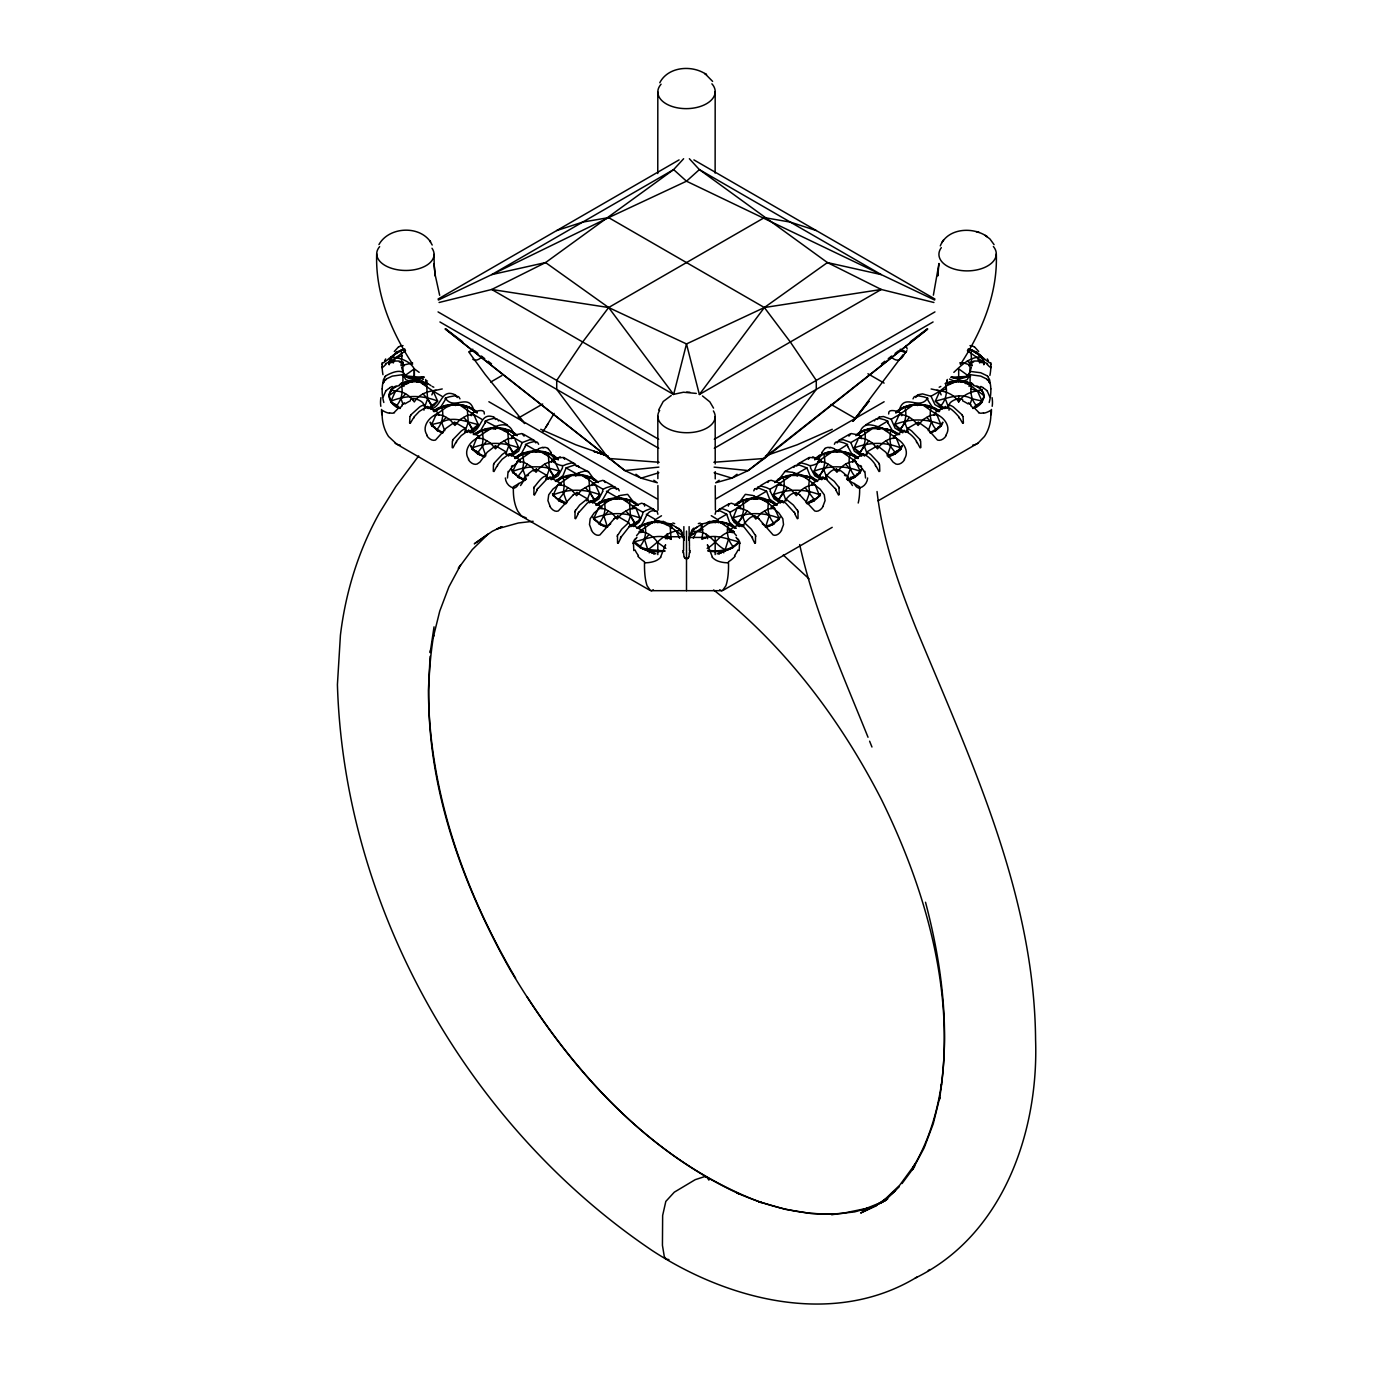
<?xml version="1.0" encoding="UTF-8"?>
<svg xmlns="http://www.w3.org/2000/svg" width="1373" height="1373" viewBox="0 0 1373 1373"><rect width="100%" height="100%" fill="white"/><g stroke="black" fill="none" stroke-linecap="round" stroke-linejoin="round"><path stroke-width="1.5" d="M405.104 349.497L401.019 350.338L401.963 355.779L401.019 365.681L412.604 362.918M417.89 380.046L423.982 377.077L414.32 378.193L414.32 368.856C409.377 360.241 399.938 358.199 390.996 356.826L389.194 364.772L389.074 362.386L405.567 350.733M657.77 173.547L657.821 91.991M665.562 522.272L657.839 520.848L652.707 522.341L639.029 531.711C646.786 531.454 653.531 536.431 657.804 542.558L657.821 554.606M689.126 526.648L689.143 540.31M738.485 542.901C730.865 551.208 718.474 552.735 707.867 551.002L707.867 550.298C718.405 551.723 731.5 550.676 738.485 541.683C726.471 539.091 713.874 532.81 701.895 539.383L702.822 532.432L701.895 524.023L715.179 520.848L724.824 522.632L735.139 528.348M715.127 173.101L715.179 91.613M707.455 522.272L715.179 520.848L728.462 524.023C726.111 531.523 727.673 540.464 733.01 546.403L733.01 547.621L718.748 553.765L725.922 549.818M971.981 383.445L958.697 380.27L945.379 383.445C947.782 390.927 946.151 399.869 940.831 405.807L940.831 407.026L944.658 408.485L935.373 401.07L939.887 391.116L946.323 385.933L958.68 380.27L971.981 383.445C969.595 390.927 971.209 399.869 976.546 405.807L976.546 407.026L972.719 408.485M689.332 537.427L705.43 537.444M996.3 253.936C997.828 293.685 981.764 331.768 960.362 364.48M755.802 499.291C758.102 493.851 771.798 501.9 775.796 504.904M836.912 451.236L847.467 444.509A14.708 8.667 59.4 0 0 847.639 446.534M888.005 423.244A14.708 8.873 58.1 0 1 887.662 421.133L877.501 427.175L879.956 428.839L877.467 429.045M918.022 404.4L927.685 405.498L938.016 411.231M689.332 538.353L689.212 540.31M689.452 551.002L689.452 547.295M667.072 539.04L667.81 536.74L683.668 536.74L683.548 551.002M808.388 459.303L809.281 457.449L798.537 463.645A10.074 5.887 66.4 0 0 797.782 464.143L796.752 465.996M958.697 380.27L958.68 381.763L945.379 383.445M524.091 436.116L521.877 433.542L515.184 434.932A61.613 35.715 -60 0 0 513.639 435.447L511.683 436.511L522.186 442.569L529.772 439.686L533.908 440.235L523.216 434.057M382.209 364.652L382.312 362.609M382.209 413.136L382.312 411.059M644.538 562.449L644.503 564.578A64.737 20.217 -76.6 0 0 647.112 585.808L650.493 590.613A21.247 6.642 -76.6 0 0 651.626 590.63L653.342 589.824M382.209 388.885L382.243 387.941A40.709 33.227 0 0 1 382.758 383.462M525.756 479.64L513.433 486.763L513.365 488.857A69.079 39.886 -60 0 0 517.81 511.168L521.414 515.991L526.202 517.878M705.138 538.388L705.173 537.255M689.418 552.495L689.04 555.928A8.564 7.431 71.8 0 1 688.937 556.528L688.714 557.026M382.792 383.153L383.359 380.115A8.564 5.149 -87.6 0 1 383.616 379.617M389.074 363.622L389.194 361.219M400.281 408.485C391.889 406.854 384.921 395.819 392.043 388.902L389.194 395.046M430.092 656.363L428.41 690.224C429.114 792.118 464.331 891.111 515.596 978.177M682.93 537.77L681.969 532.106L678.794 528.33L681.969 532.827L683.05 537.306L683.05 536.088L670.178 526.528L657.839 520.848L648.176 522.632L637.844 528.365M690.07 535.624L689.95 537.324C689.778 530.647 698.6 521.551 690.07 535.624L690.07 534.904M983.806 397.895L983.446 393.004L980.957 389.606C986.844 395.149 982.828 403.834 976.546 407.026M937.948 274.188L937.793 275.922L938.978 263.479L933.383 295.178M389.194 394.343L389.074 396.746M983.926 363.605L982.004 356.808L971.981 350.338L967.416 350.733L983.926 362.386L983.806 364.772C985.248 355.967 975.465 350.681 968.36 348.931M657.238 511.563A10.246 5.2 -53.5 0 0 656.637 511.099C644.006 507.976 646.734 524.143 637.432 527.884M618.502 489.234A10.109 5.629 -49.1 0 0 617.833 488.719C604.446 484.24 606.677 501.78 596.174 504.595M941.089 1086.73C949.653 1024.996 941.312 962.13 925.522 902.25M522.186 442.569L518.668 451.151L511.322 456.179M594.269 479.658L588.485 471.746L574.824 464.898L566.088 467.918L562.947 475.71L555.344 481.219M493.851 417.1C479.503 411.54 482.112 431.465 470.235 432.804M757.484 517.793C751.82 512.489 745.47 522.529 742.055 526.683M732.29 532.741C725.836 528.931 740.304 523.199 743.943 525.739L737.97 524.16L737.97 522.924C743.274 516.986 744.973 508.061 742.536 500.561L755.802 497.386L769.103 500.561C766.683 508.079 768.348 516.986 773.668 522.924L773.668 524.16L766.529 527.232M767.885 482.507L768.76 480.842L771.197 480.258L780.242 483.313L769.91 489.286L768.022 488.342A61.304 34.514 61.2 0 0 766.426 487.604L761.397 486.145L758.462 486.78A10.04 5.715 67.6 0 0 757.724 487.243M782.37 502.209L778.525 500.75L778.525 499.515C783.829 493.559 785.528 484.652 783.091 477.152L796.357 473.977L806.912 467.918L810.053 475.71L817.656 481.219M822.925 478.799L819.08 477.323L819.08 476.105C824.384 470.15 826.083 461.242 823.646 453.742L836.929 450.567L846.575 452.335L856.906 458.067M875.631 465.155C871.701 458.857 864.853 453.073 859.635 453.914L859.635 452.678C864.939 446.74 866.638 437.815 864.201 430.315C853.011 435.052 856.58 436.46 863.463 430.607M916.683 441.454C912.53 435.018 905.699 429.629 900.207 430.504L900.207 429.268C905.494 423.313 907.193 414.406 904.756 406.906L918.039 403.731L931.323 406.906C928.903 414.423 930.568 423.33 935.888 429.268L935.888 430.504L930.534 432.804M455.716 395.493A10.246 6.539 -67.2 0 0 455.029 394.772C440.596 388.061 442.02 407.403 430.367 409.068M800.116 495.104A61.665 35.629 60.2 0 0 798.537 493.971C792.478 489.955 786.66 498.382 783.331 502.878M430.538 650.047L430.178 652.656L434.04 626.843M839.418 470.905C834.132 465.756 827.198 474.406 824.435 479.177M657.907 514.257L657.186 511.631M945.105 408.45C947.439 403.902 956.432 413.908 959.023 416.997M941.449 1084.104C937.09 1113.228 928.371 1141.993 913.062 1167.307L915.173 1164.047L899.71 1185.208L881.483 1202.679L895.556 1190.374L890.94 1194.424M865.539 477.993L864.887 471.368M973.611 362.06L970.076 362.232L969.922 372.169L966.455 377.129L958.835 379.308L950.888 377.197M987.05 379.171L980.785 376.133L970.076 374.657L967.158 379.755L960.448 382.003M383.221 396.848L385.95 390.55M644.624 506.105L644.194 503.994L641.586 503.222L632.953 506.517L642.907 512.266L644.624 511.219A62.06 31.51 -65.4 0 1 646.065 510.413L650.648 508.679L653.308 509.16A9.937 5.08 -71.4 0 1 653.994 509.555M633.485 543.725L633.811 550.59M389.194 361.94L393.33 355.178L402.409 349.789M972.719 407.953L979.67 403.937L983.806 397.175M602.747 491.362L598.868 498.914L592.518 503.05M665.373 545.098L660.619 557.009M525.173 446.585L521.534 453.296L514.583 457.878M439.085 302.489L491.723 289.48L673.628 394.497L686.5 343.937L764.366 307.535L827.421 262.569L881.277 274.617L934.635 300.035M484.806 423.279L480.773 430.264L473.307 434.572M863.325 455.167L854.16 447.958L857.936 439.652M753.777 490.813L754.532 489.286M834.372 444.286L835.144 442.741A10.074 5.715 53.7 0 1 835.779 442.157L838.731 441.488L843.897 442.878A61.27 35.372 60 0 1 845.528 443.582L847.467 444.509M903.983 431.963L894.715 424.532L899.246 414.577L912.925 405.224L923.154 405.224L936.849 414.595L941.346 425.784L935.888 430.504L929.95 432.787L939.012 427.415L942.788 422.163M617.472 536.225L617.558 543.09M739.189 550.59L739.515 543.725M484.326 413.994C485.201 408.965 477.873 410.51 475.144 411.814M658.611 410.081L663.228 401.5L671.26 395.493M913.011 398.874L913.903 397.26A9.937 6.196 47.4 0 1 914.572 396.608L917.919 395.767L923.669 396.831A62.06 39.697 54 0 1 925.488 397.415L927.65 398.204A15.017 9.68 53.7 0 0 927.959 400.264L932.095 406.751L939.836 410.87M866.586 453.553L864.338 456.076M806.054 502.672L809.658 492.495L808.731 485.561L809.675 477.152L794.486 473.05M928.32 430.727L931.34 422.249L926.775 417.409L923.171 419.486L918.056 425.441C913.766 419.314 907.021 414.337 899.246 414.577M970.179 403.868L971.981 398.788L982.004 401.07L982.004 402.306L974.83 406.254M424.566 407.266L427.604 398.788L426.66 385.933L427.604 383.445L414.32 380.27L401.036 383.445C403.456 390.945 401.791 399.852 396.471 405.807L396.471 407.043M464.606 432.426L468.244 422.266L467.318 409.394L468.244 406.906L454.961 403.731L445.315 405.498L434.984 411.231M505.762 454.154L508.799 445.676L507.873 432.821L508.799 430.315C519.989 435.052 516.42 436.46 509.537 430.607M545.716 479.263L549.354 469.085L548.428 456.231L549.354 453.742L536.071 450.567L525.533 444.509A14.708 8.667 -59.4 0 1 525.361 446.534M586.872 500.973L589.909 492.512L588.983 479.64L589.909 477.152L576.643 473.977L566.088 467.918M628.045 522.701L630.464 515.922L629.538 503.05L630.464 500.561L617.198 497.386L607.535 499.171L597.204 504.904M718.748 553.765L724.824 550.779L728.462 539.383M965.991 376.58L958.68 378.193L951.352 377.3L970.574 376.202L968.325 377.077L971.363 367.38M575.064 511.734L574.961 518.496M907.33 430.024L905.425 432.409M383.548 379.549L385.024 376.768M493.439 464.606L493.302 471.351M533.994 488.033L533.857 494.761M834.75 449.52L850.213 453.725C847.793 461.242 849.458 470.15 854.778 476.105L854.778 477.323L847.639 480.396M793.903 467.421L794.589 466.151A10.074 5.732 47.7 0 1 795.242 465.601L799.309 465.035L806.912 467.918M452.369 440.905L452.198 447.615M948.606 406.202L946.958 408.433M620.768 538.113L618.159 543.33M874.481 420.893L875.202 419.606A10.04 5.818 52.3 0 1 875.837 419.005L878.874 418.302L884.178 419.623A61.304 36.264 58.8 0 1 885.842 420.31L887.833 421.202M508.113 471.368L507.461 477.993M672.787 522.993L674.675 523.594M861.678 468.982L857.902 474.234L848.84 479.606C854.075 477.958 859.755 475.024 861.678 469.532M888.194 456.986C893.6 454.909 900.173 452.077 902.233 446.105M937.759 427.758L941.346 425.784L942.788 422.695M940.282 245.904C947.473 227.969 973.131 226.356 987.29 236.757L985.316 235.435L989.95 238.971L994.069 244.634M409.943 416.397L409.617 423.038M578.325 513.622L575.647 518.754M496.7 466.494L493.937 471.608M537.255 489.904L534.492 495.035M398.187 406.271L390.996 402.323L390.996 401.088L395.51 391.116L401.946 385.933L414.32 380.27L427.604 383.445L430.95 385.607M442.466 432.804L437.112 430.504L431.654 424.549L436.151 414.595L446.225 407.318L454.961 403.731C462.77 405.052 471.505 406.322 477.203 412.346M484.806 456.986L477.667 453.914L472.209 449.194L476.723 438.004C485.253 432.323 506.826 414.595 513.262 432.873M525.361 480.396L518.222 477.323L512.764 471.385L517.278 461.414L530.956 452.043L538.25 449.52M565.916 503.805L558.777 500.75L553.319 494.795L557.833 484.841L571.511 475.47L578.514 473.05M606.471 527.232L599.332 524.16L593.874 518.205L598.388 508.25L608.445 500.973L617.198 497.386C624.406 498.742 632.575 499.618 638.153 504.869M693.365 538.353L696.386 531.711L710.064 522.341L720.293 522.341L733.971 531.694C721.82 530.819 716.586 543.399 707.146 548.393M737.97 524.16L732.495 519.423L737.026 508.233L750.688 498.88L760.934 498.88L768.176 503.067L774.612 508.25L779.126 518.205L773.668 524.16L765.482 527.318L769.103 515.905L764.555 511.065L760.951 513.142L755.837 519.097C751.529 512.97 744.784 507.993 737.026 508.233M816.351 481.477L809.675 477.152L801.489 475.47L791.243 475.47L777.581 484.823L773.05 496.013L778.525 500.75M856.649 474.577L860.236 472.604L860.236 471.385L855.722 461.414L842.044 452.043L831.815 452.06L818.136 461.414L813.605 472.587L819.08 477.323M393.262 362.987L395.527 358.01L401.963 355.779M455.63 442.793L452.936 447.873M859.738 432.873C864.63 416.843 880.625 429.766 890.768 430.315L889.841 438.725L890.768 445.659L887.164 455.836L896.981 451.889L902.233 445.573M618.022 534.818L621.643 529.24L628.628 522.632L617.593 516.265L615.516 517.793M659.795 82.723C668.205 66.299 692.61 64.651 706.58 74.674L704.847 73.507L712.604 81.385M718.113 511.408L719.092 509.743M756.557 489.457L757.81 487.398M383.548 382.483L385.024 380.132M621.368 536.74L628.594 527.524A62.128 31.545 -65.4 0 1 630.07 526.202L632.009 524.572L642.684 530.75L640.831 532.621M837.135 442.93L838.405 440.853M413.222 418.302L410.27 423.313M819.681 496.031L820.522 493.696L817.347 497.644L808.285 503.016L814.223 500.75L819.681 496.031L815.167 484.841L805.11 477.564L796.357 473.977L786.712 475.762L778.525 478.902L775.402 481.992L782.335 477.444M877.347 419.486L878.463 417.735M915.791 397.518L917.198 395.373M575.665 510.361L579.663 505.007L587.352 498.794L576.66 492.632L574.48 494.108A61.665 35.629 -60.2 0 0 572.884 495.104M683.857 540.31L683.874 526.648M494.057 463.25L502.192 454.549A61.339 35.406 -60 0 1 503.857 453.347L506.053 451.854L495.516 445.779L487.312 452.129L479.932 462.1L477.066 464.057A9.886 6.728 66.6 0 1 468.382 459.663M534.612 486.66C537.735 482.884 545.87 470.51 548.565 479.177M578.977 512.283L586.94 503.479A61.373 34.548 -61.2 0 1 588.571 502.243L590.716 500.733L601.391 506.912L594.2 512.901L590.184 518.737L589.48 524.589L591.591 530.167M453.004 439.549L461.345 430.968A61.373 36.299 -58.8 0 1 463.044 429.783L465.293 428.325L454.6 422.163L446.019 428.29L435.498 440.064A9.903 6.745 66.6 0 1 426.797 435.653M546.042 426.9L554.126 413.393M497.369 465.155L502.158 459.269L509.4 453.794L519.921 459.869A11.619 7.809 -43.8 0 0 520.384 462.135M537.924 488.582L546.094 479.898A61.339 35.406 -60 0 1 547.758 478.696L549.955 477.203L560.493 483.296L552.959 489.08L548.719 494.795L547.93 500.613L550.007 506.174M456.317 441.454L461.225 435.636L468.639 430.264L479.331 436.442L477.135 437.918M945.791 435.275C951.146 427.964 945.431 419.057 938.548 415.333M822.993 506.174L825.07 500.613L824.281 494.795L820.041 489.08L812.507 483.296L823.045 477.203L825.242 478.696A61.339 35.406 60 0 1 826.906 479.898L835.076 488.582M904.206 459.269C909.492 452.026 904.155 443.067 897.444 439.051A61.665 35.578 59.8 0 0 895.848 438.056M781.409 530.167L783.52 524.589L782.816 518.737L778.8 512.901L771.609 506.912L782.284 500.733L784.429 502.243A61.373 34.548 61.2 0 1 786.06 503.479L794.023 512.283M522.77 482.215L523.868 480.464M378.948 244.566C388.834 226.768 419.125 224.966 430.59 241.974L429.698 240.653L432.203 245.029M522.358 482.901L520.539 485.544M635.27 539.572L636.214 538.13M821.672 452.678L825.036 448.353M904.275 354.268L903.022 356.242M410.63 415.075L419.692 406.923A62.128 39.731 -54 0 1 421.562 405.824C428.754 404.469 414.474 395.853 410.476 399.629M542.867 431.791L548.153 423.622M731.672 517.106L737.97 522.924L747.084 511.065M819.681 494.795C804.218 488.685 788.531 488.737 773.05 494.778L778.525 499.515L787.639 487.638L791.26 489.732L796.391 495.67C800.665 489.543 807.41 484.583 815.167 484.841M860.236 471.385C844.773 465.275 829.086 465.327 813.605 471.368L819.08 476.105L828.194 464.228L831.815 466.322L836.946 472.261C841.22 466.134 847.965 461.156 855.722 461.414M859.635 452.678L868.749 440.819L872.37 442.913L877.501 448.851C881.775 442.724 888.52 437.747 896.277 438.004L900.791 449.194L893.617 453.141M900.207 429.268L909.304 417.409M943.697 239.76L941.741 242.678M413.977 416.997L419.297 411.437L427.363 406.425L438.399 412.81L436.116 414.234M904.738 353.582L906.901 350.681M436.116 390.31C427.569 391.219 419.005 394.068 414.303 401.963C410.029 395.836 403.284 390.876 395.51 391.116L389.074 395.51L390.996 401.088C406.459 394.978 422.163 395.029 437.627 401.07L433.834 405.704L428.325 408.502L437.627 401.07L433.113 391.116L419.434 381.763L409.205 381.763L401.036 383.445L405.584 383.856M469.017 431.963L478.285 424.532L473.754 414.577L460.075 405.224L449.846 405.224L441.677 406.906C444.097 414.423 442.432 423.33 437.112 429.268L437.112 430.504L443.05 432.787L433.988 427.415L430.212 422.163M470.767 445.573L472.209 447.958C487.655 441.849 503.359 441.9 518.84 447.958L515.029 452.592L509.52 455.373L518.84 447.958L515.064 439.652M550.075 478.25L557.06 474.217L559.395 471.368L554.864 461.414L548.428 456.231L541.185 452.06L530.956 452.043L522.787 453.725L516.094 458.067M590.63 501.677L597.615 497.644L599.95 494.778L595.419 484.823L588.983 479.64L581.757 475.47L571.511 475.47L563.342 477.152L556.649 481.477M635.974 508.233L629.538 508.971L622.295 513.159L617.164 519.097L612.049 513.142L608.445 511.065L603.897 515.905L607.518 527.318L599.332 524.16L599.332 522.924C604.635 516.986 606.351 508.061 603.88 500.579L612.066 498.88L622.312 498.88L635.974 508.233L640.505 519.423L635.03 524.16L629.057 526.443L638.17 521.054L641.328 517.106M914.658 1166.501L912.461 1169.693L924.08 1148.034L933.245 1123.783L939.836 1097.164L939.321 1099.807C956.827 996.712 926.706 891.643 881.432 799.498C840.345 719.452 784.858 645.585 713.634 589.995M762.272 523.748L765.482 526.082L769.858 525.07L776.792 521.071L779.967 517.123L779.126 519.44L775.539 521.414M903.177 354.577L853.079 421.219M715.814 511.631L715.093 514.257M739.618 501.9L745.367 494.331L752.919 495.499A61.734 33.844 62.1 0 1 754.395 496.339M902.61 356.843L901.752 357.924M902.01 1183.56L913.388 1168.2M438.365 300.035L491.723 274.617L545.579 262.569L608.634 307.535L686.5 343.937L699.372 394.497L764.366 307.535L881.277 289.48L933.915 302.489M778.731 479.658L785.03 471.437L792.942 472.381M394.308 351.488L398.513 346.854M662.472 522.118L663.176 521.208M418.696 455.922L395.905 486.42L379.617 512.644C358.456 550.384 345.567 592.347 340.418 635.253L337.415 684.595C344.091 907.999 467.472 1126.014 652.329 1250.631C728.771 1300.523 834.166 1327.554 916.958 1277.079M936.867 390.327C945.431 391.219 953.995 394.068 958.68 401.963C963.623 393.347 973.062 391.322 982.004 389.932L982.004 391.168M647.078 549.818L654.252 553.765L639.972 547.621L639.972 546.403C645.293 540.447 646.992 531.54 644.521 524.04L652.707 522.341L662.953 522.341L671.105 524.04L670.178 526.528L671.122 539.383C659.126 532.775 646.563 539.126 634.515 541.683L641.809 547.604L648.159 549.543C658.903 542.129 666.797 530.407 681.128 530.51L681.128 531.746M383.221 366.969L385.95 364.377M839.246 494.675L839.006 488.033M398.513 408.073L394.308 412.312M879.784 471.282L879.561 464.606M683.634 158.736L673.628 169.6L545.579 262.569L491.723 289.48L608.634 307.535L764.366 217.62L790.316 222.1L816.283 230.561M405.584 393.931L401.019 398.788L402.838 403.868M473.754 414.577L467.318 415.315L460.075 419.486L454.944 425.441L449.829 419.486L446.225 417.409L441.66 422.249L431.654 424.549M484.995 423.244A14.708 8.873 -58.1 0 0 485.338 421.133L507.873 432.821L514.309 437.987L507.873 438.725L500.63 442.913L495.499 448.851L490.384 442.913L486.78 440.819L477.667 452.678L477.667 453.914L483.605 456.196L474.543 450.825L472.209 447.958M554.864 461.414C547.089 461.156 540.361 466.134 536.054 472.261L530.939 466.322L527.335 464.228L518.222 476.105L518.222 477.323L524.16 479.606L515.098 474.234L511.322 468.982M595.419 484.823L588.983 485.561L581.74 489.732L576.609 495.67L571.494 489.732L567.89 487.638L558.777 499.515L558.777 500.75L564.715 503.016L555.653 497.644L552.478 493.696L553.319 496.031M649.086 534.526L644.538 539.383L648.159 550.779L654.252 553.765M814.687 459.886L822.908 454.017M895.797 413.05L904.018 407.197M511.46 466.563L511.751 466.236A22.586 12.992 -60.4 0 1 512.335 465.55M527.592 475.882L527.901 475.573A22.586 13.095 -59.6 0 1 528.554 475.075M798.056 518.479L797.936 511.734M963.4 423.021L963.057 416.397M390.996 358.044L396.454 352.089L404.64 348.931M899.281 1186.701L884.624 1201.049L887.747 1198.835M468.639 430.264C469.703 434.606 476.242 427.484 478.285 425.767L478.285 424.532C466.236 422.026 453.639 415.641 441.66 422.249L444.68 430.727M550.075 478.799L555.584 476.002L559.395 471.368C543.931 465.31 528.21 465.275 512.764 471.385M590.63 502.209L596.139 499.412L599.95 494.778C584.486 488.719 568.765 488.685 553.319 494.795M423.502 379.085C419.383 383.565 410.287 380.681 423.982 382.054L423.982 383.273L421.648 381.814M920.854 447.564L920.631 440.905M901.375 358.336L899.281 359.743A10.04 6.848 67.8 0 1 891.094 356.568M719.006 509.555A9.937 5.08 71.4 0 1 719.658 509.074L722.352 508.679L726.935 510.413A62.06 31.51 65.4 0 1 728.376 511.219L730.093 512.266L740.047 506.517L731.414 503.222L728.806 503.994L728.376 506.105M849.784 434.057L839.092 440.235L843.228 439.686L850.814 442.569L861.317 436.511L859.378 435.584A61.613 35.715 60 0 0 857.799 434.795L851.123 433.542L848.909 436.116M814.687 459.183C820.402 453.141 829.138 451.854 836.964 450.567M895.797 412.346C901.495 406.322 910.23 405.052 918.039 403.731M385.95 375.773C391.631 372.461 403.181 367.501 405.498 376.288C410.115 380.167 417.495 380.304 422.455 376.957M385.95 379.171L392.215 376.133L402.924 374.657L405.842 379.755L412.552 382.003M433.971 411.214L437.112 408.673L447.649 405.275L445.315 406.734L443.067 406.374M474.526 434.64C484.772 426.454 499.875 425.407 511.528 431.379L511.528 432.083M515.081 458.05C527.181 448.096 546.832 448.37 558.313 459.183M555.636 481.46C566.895 472.278 584.212 472.226 596.122 480.224C600.602 483.965 591.214 478.525 590.665 477.444M596.191 504.869L599.332 502.329L612.272 498.674M636.832 528.348L639.972 525.79L652.913 522.135M734.847 504.869C740.425 499.618 748.594 498.742 755.802 497.386M614.006 518.994L599.881 534.955A9.903 6.333 70.1 0 1 591.403 530.338M755.442 543.09L755.528 536.225M401.929 404.846L403.405 403.713M737.026 474.251L731.929 478.147L715.693 482.781L719.16 480.241M881.483 363.845L884.881 361.236M888.28 358.645L891.678 356.053M895.076 353.445L898.474 350.853M910.368 341.757L927.359 328.765M572.901 495.258L558.296 510.945A9.886 6.316 70.1 0 1 549.835 506.345M719.658 589.824L721.374 590.63A21.247 6.642 76.6 0 0 722.507 590.613L725.871 585.773A64.737 20.217 76.6 0 0 728.531 564.612L728.462 562.587M401.62 367.363L404.64 377.077L402.409 375.481L404.64 375.842L414.303 368.856L419.16 372.358M610.728 523.748L607.518 526.082L603.142 525.07L596.208 521.071L593.033 517.123L593.874 519.44L597.461 521.414M953.84 372.358C961.958 364.652 969.956 356.808 982.004 356.808M886.134 1198.595L875.082 1205.94L883.817 1201.341M433.971 411.763L440.939 407.18M515.081 458.582L524.177 453.193M596.191 505.418L605.304 500.029M694.206 528.862L697.347 527.009M734.847 505.401L743.909 500.029M517.415 461.568L519.921 459.869M533.582 470.905L536.088 469.206L546.608 475.264M434.452 415.333C427.569 419.057 421.854 427.964 427.209 435.275M885.551 1200.208L860.648 1213.011L876.352 1205.82L854.624 1211.896L831.42 1214.556L835.282 1214.264L810.722 1213.492L785.133 1209.287L758.771 1201.701L761.329 1202.576C651.162 1161.146 568.697 1068.469 509.932 969.372C453.502 868.955 414.474 751.185 433.679 635.064L433.164 637.724L439.755 611.088L448.92 586.837L460.539 565.178L458.342 568.371L472.261 549.612L488.376 533.822L474.303 543.828L492.392 531.231L501.454 526.957M690.07 537.787L689.95 536.088L696.386 531.694L702.822 529.48M689.95 536.088L696.386 531.711C709.189 530.939 714.561 544.583 724.824 549.56M476.002 433.405L481.511 430.607M557.112 480.224L562.621 477.426M638.308 527.112L645.945 523.491M472.793 350.458L468.982 351.917L472.793 349.223L472.793 350.458L469.24 351.986M878.051 500.87L977.919 443.222L984.441 436.494A64.737 48.827 35.7 0 0 990.86 413.153M390.996 356.826L401.019 350.338M390.996 391.168L390.996 389.932L396.008 386.688M475.539 434.657C487.261 425.63 505.813 426.299 517.158 435.722M691.872 531.746L691.872 530.51L701.895 524.023M735.842 504.886L742.536 500.561L747.084 500.973M774.732 482.558L783.091 477.152L787.639 477.564M815.287 459.131L823.646 453.742L828.194 454.137M855.842 435.722L864.201 430.315L877.484 427.14L890.768 430.315L898.474 434.64M896.397 412.312L904.756 406.906L909.304 407.318M798.537 463.645L801.54 462.958L806.689 464.366A61.27 35.372 60 0 1 808.319 465.069C811.254 467.644 825.413 460.212 818.703 458.925M879.149 417.1L883.388 416.5L891.18 419.263L901.495 413.307L899.469 412.449M915.276 1278.057C1002.891 1235.425 1038.726 1132.159 1035.585 1039.91C1034.401 894.612 970.865 760.573 916.323 629.006C898.629 584.726 882.427 539.194 877.038 491.534M928.234 1270.488L929.899 1269.51M438.056 299.057L679.086 159.903M490.727 382.037L501.831 375.618M520.521 416.808L542.678 404.005M699.372 394.497L881.277 289.48L827.421 262.569L699.372 169.6L689.366 158.736M714.303 439.291L934.944 311.911M714.303 448.284L933.074 321.969M715.608 499.034L884.126 401.757M719.692 509.16L729.097 503.737M760.385 485.682L768.76 480.842M784.515 471.746L795.207 465.567M865.539 424.961L873.914 420.121M896.277 438.004L882.599 428.633L872.37 428.633L858.691 437.987L865.127 438.725L868.749 440.819M735.671 527.936L729.509 522.221L726.712 514.223L717.513 519.526L711.265 515.682M776.826 504.595L769.618 499.068L766.563 491.208L756.231 497.18L754.395 496.202M927.65 398.204C918.949 411.059 904.464 392.3 899.281 410.046A10.04 4.891 -50.9 0 1 896.912 412.432M917.284 395.493A10.246 6.539 67.2 0 1 917.971 394.772L922.553 393.897L931.014 396.265L940.23 390.945L931.117 388.971M764.555 511.065L768.176 508.971L774.612 508.25M852.616 462.135A11.619 7.809 43.8 0 0 853.268 459.938L863.6 453.794M904.361 430.264L893.669 436.442L895.865 437.918M926.775 417.409L930.396 415.315L936.849 414.595M945.637 406.425L934.601 412.81L936.884 414.234M723.176 590.287L832.21 527.335M977.919 443.222L976.306 444.08A21.247 16.03 35.7 0 1 973.594 445.006L972.616 445.23M807.118 502.93L812.507 499.978M389.64 387.701L391.339 386.894A23.272 18.604 -20.6 0 1 392.163 386.431M618.605 496.202L616.769 497.18L606.437 491.208M525.533 444.509L527.472 443.582A61.27 35.372 -60 0 1 529.103 442.878L534.269 441.488L537.221 442.157A10.074 5.715 -53.7 0 1 537.787 442.81L538.628 444.286M976.529 404.949L982.004 402.306M937.708 427.535L941.346 425.784M895.316 451.837L900.791 449.194M856.598 474.371L860.236 472.604M396.471 386.431L394.789 386.517M939.166 387.237L940.831 386.431M832.261 429.286L797.267 444.749L765.516 455.853M485.167 421.202L487.158 420.31A61.304 36.264 -58.8 0 1 488.822 419.623L494.126 418.302L497.163 419.022A10.04 5.818 -52.3 0 1 497.747 419.675L498.519 420.893M883.354 1201.529L862.193 1210.059L868.011 1208.103L842.85 1213.286L829.584 1214.264L833.462 1214.075C800.03 1215.019 767.112 1206.112 736.649 1192.845L739.052 1193.823C649.669 1152.702 579.904 1078.131 527.009 996.661M501.883 526.648L496.648 529.051L518.376 522.976L533.136 521.294M554.435 458.874C547.518 460.212 561.677 467.644 564.681 465.069A61.27 35.372 -60 0 1 566.311 464.366L571.46 462.958L574.463 463.645A10.074 5.887 -66.4 0 1 575.218 464.143L576.248 465.996M473.531 412.449L471.505 413.307L481.82 419.263M807.084 503.805L814.223 500.75L814.223 499.515L805.11 487.638M580.058 472.381L585.07 470.973L588.485 471.746M717.101 553.851L724.824 550.779M416.242 380.149L423.982 377.077M661.494 515.767L655.487 519.526L646.288 514.223M886.22 440.819L895.333 452.678L895.333 453.914L889.395 455.476M407.009 381.814L402.426 383.616L407.009 381.814L411.849 381.969L409.411 381.557M485.87 428.925L485.87 430.144L488.204 429.406L485.87 428.925L477.667 432.083L477.667 433.302M859.635 433.302L859.635 432.083L867.822 428.925L877.484 427.14M524.16 478.902L526.391 479.263L522.787 469.085L523.714 462.152L522.77 453.742L528.759 452.112L526.425 453.571M566.946 502.672L563.342 492.495L564.269 485.561L563.325 477.152L569.314 476.225L566.98 476.98L566.98 475.745M433.164 410.87L440.905 406.751L444.955 400.281A15.017 9.68 -53.7 0 0 445.418 398.187L447.512 397.415A62.06 39.697 -54 0 1 449.331 396.831L455.081 395.767L458.393 396.643A9.937 6.196 -47.4 0 1 459.063 397.295L459.989 398.874M633.537 526.563L639.097 522.135L642.598 514.377A15.017 7.534 -65.6 0 0 642.821 512.318M939.887 391.116L946.323 388.885M900.207 430.504L894.715 424.532C910.196 418.473 925.9 418.439 941.346 424.549M859.635 453.914L854.16 447.958C869.641 441.883 885.345 441.866 900.791 447.958M732.495 518.205C747.959 512.129 763.68 512.112 779.126 518.205M940.831 407.026L935.373 401.07C947.387 398.496 960.002 392.232 971.981 398.788M556.717 230.561L582.684 222.1L608.634 217.62L686.5 181.202L699.372 169.6L881.277 274.617L686.5 181.202L673.628 169.6L491.723 274.617L608.634 217.62L764.366 307.535L790.316 341.997L816.283 380.407L816.283 389.417L764.366 458.462L748.148 470.561L731.929 478.147L714.149 472.741M946.769 382.913L956.192 381.969L953.754 381.557M908.377 406.734L910.711 405.275L908.377 405.516L908.377 406.734L906.129 406.374M867.822 430.161L870.156 428.702L867.822 428.925L867.822 430.161L865.574 429.783M748.474 499.652L746.157 500.407L746.157 499.171L750.877 499.223L748.474 498.948M607.535 500.39L612.272 499.206M652.913 522.684L648.176 523.851L648.176 522.632M674.092 394.24L683.479 392.232L696.283 393.416M442.243 388.954L432.77 390.945L441.986 396.265M658.851 472.741L641.071 478.147L624.852 470.561L445.281 329.005L624.852 470.561L658.868 467.129M389.64 362.85L391.339 362.489A23.272 18.553 20.5 0 1 392.232 362.438M593.874 518.205C609.337 512.095 625.024 512.146 640.505 518.205M399.389 384.491L402.924 383.822L402.924 374.657M404.64 375.842L421.648 377.3M648.159 549.543L665.133 551.002C654.526 552.735 642.135 551.208 634.515 542.901M848.84 478.902L846.609 479.263L850.213 469.085L845.665 464.228M560.39 456.934L560.098 456.986A22.586 13.026 -60.9 0 0 559.206 457.089M755.802 498.056L753.331 499.086M710.27 522.135L707.867 523.113L717.633 521.843M655.367 521.843L665.167 523.113L662.764 522.135M416.757 381.917L419.246 381.557M551.208 479.709L558.193 475.779L562.381 468.073A14.708 8.307 -60.6 0 0 562.552 466.065M850.453 477.341L852.513 477.118M951.352 381.814L949.018 382.054L949.018 383.273M423.056 383.856L427.604 383.445M463.696 407.318L468.244 406.906L476.603 412.312M504.251 430.727L508.799 430.315M926.775 407.318L931.323 406.906M544.806 454.137L549.354 453.742L557.713 459.131M886.22 430.727L890.768 430.315L897.461 434.657M845.665 454.137L850.213 453.742M585.361 477.564L589.909 477.152L598.268 482.558M805.11 477.564L809.658 477.152M625.916 500.973L630.464 500.561L637.158 504.886M764.555 500.973L769.103 500.561M666.557 524.435L671.105 524.04L681.128 530.51M713.857 462.272L764.366 458.462L927.719 329.005L748.148 470.561L714.132 467.129M427.501 381.007L425.733 381.11L425.733 379.463M668.96 1259.625L666.265 1259.058L664.326 1256.69L662.438 1245.345L662.644 1215.483L665.819 1201.409L674.297 1192.176L695.201 1179.682L704.538 1176.644L707.181 1177.536L708.914 1180.128M403.044 345.653L401.929 345.704A12.546 9.474 83.2 0 0 398.599 347.043M959.71 362.918L963.795 362.918L971.964 365.681L971.037 352.827L971.981 350.338L967.896 349.48M958.68 381.763L963.812 381.763L971.054 385.933L983.926 395.51L983.926 396.728M403.696 383.462L407.884 383.462M946.306 383.462L950.494 383.462M965.116 383.462L969.304 383.462M698.325 523.594L700.247 523.096M651.231 590.682L721.769 590.682M969.956 345.653L971.071 345.704A12.546 9.474 -83.2 0 1 974.401 347.043M399.389 362.06L402.924 362.232A11.825 9.971 -7.7 0 0 404.108 365.853M970.076 371.397L980.785 372.752L987.05 375.773M686.706 392.112L689.898 392.266M946.684 381.059L947.267 379.463M962.73 423.313L959.778 418.302M659.143 462.272L608.634 458.462L556.717 389.417L556.717 380.407L582.684 341.997L608.634 307.535L673.628 394.497M920.116 447.873L917.37 442.793M495.533 429.045L493.044 428.839L495.516 427.14M879.063 471.608L876.3 466.494M838.508 495.035L835.745 489.904M754.841 543.33L752.232 538.113M797.353 518.754L794.675 513.622M864.201 430.315L868.749 430.727M441.677 406.906L446.225 407.318M486.78 430.727L482.232 430.315L483.159 438.725L482.232 445.659L485.836 455.836L483.605 455.476M522.787 453.742L527.335 454.137M563.342 477.152L567.89 477.564M603.897 500.561L608.445 500.973M644.538 524.04L649.086 524.435M963.623 381.557L961.169 381.969L970.591 382.913M939.029 411.214L935.888 408.673L925.351 405.275L927.685 406.734L929.933 406.374M887.13 428.925L884.796 429.406L887.13 430.144L887.13 428.925L896.998 433.405M806.02 475.745L803.686 476.225L806.02 476.98L806.02 475.745L814.223 478.902L817.364 481.46M760.728 498.674L773.668 502.329L776.809 504.869M624.526 498.948L626.843 499.171L626.843 500.407L622.123 498.674L624.526 499.652M720.087 522.135C725.871 522.495 731.86 524.332 736.151 528.33M414.32 378.193L406.974 376.58M436.151 414.595L442.604 415.315L446.225 417.409M818.136 461.414L824.572 462.135L828.194 464.228M476.723 438.004L483.159 438.725L486.78 440.819M777.581 484.823L784.017 485.561L787.639 487.638M517.278 461.414L523.714 462.152L527.335 464.228M557.833 484.841L564.269 485.561L567.89 487.638M598.388 508.25L604.824 508.971L608.445 511.065M821.792 479.709L814.807 475.779L810.619 468.073A14.708 8.307 60.6 0 1 810.448 466.065M956.089 381.9L949.498 379.085M617.198 497.386L619.669 499.086M902.765 432.804L895.059 428.136L891.18 419.263M812.61 456.934L812.902 456.986A22.586 13.026 60.9 0 1 813.794 457.089M464.623 406.734L464.623 405.516L462.289 405.275L464.623 406.734L466.871 406.374M505.178 430.161L505.178 428.925L502.844 428.702L505.178 430.161L507.426 429.783M760.728 499.206L765.465 500.39M720.087 522.684L724.824 523.851L724.824 522.632M899.693 434.572L892.227 430.264L888.194 423.279M942.633 409.068L934.944 404.623L931.014 396.265M973.611 384.491L970.076 383.822L970.076 374.657M400.384 445.23L399.406 445.006A21.247 16.03 -35.7 0 1 396.694 444.063L388.559 436.494A64.737 48.827 -35.7 0 1 382.14 413.153M861.678 456.179L854.332 451.151L850.814 442.569M780.482 503.05L774.132 498.914L770.253 491.362M983.36 362.85L981.661 362.489A23.272 18.553 -20.5 0 0 980.768 362.438M390.996 389.932L395.51 391.116M691.872 530.51L696.386 531.694M976.152 231.608L979.258 232.483M857.919 458.582L848.823 453.193M776.809 505.418L767.696 500.029M734.675 527.095L727.055 523.491M982.004 358.027L979.67 355.161L970.591 349.789M638.153 505.401L629.091 500.029M905.545 352.758L900.207 350.458L900.207 349.223L906.129 352.02M858.417 457.878L851.466 453.296L847.827 446.585M968.36 383.273L966.026 381.814M846.575 453.571L844.241 452.112L854.778 455.493L857.919 458.05M607.261 455.785L593.754 451.374L607.758 455.973M607.982 456.042L575.733 444.749L540.739 429.286M897.856 411.814C895.127 410.51 887.799 408.965 888.674 413.994M971.037 388.885L977.473 391.116L982.004 401.07M727.536 529.48L733.954 531.694M739.463 526.563L733.903 522.135L730.402 514.377A15.017 7.534 65.6 0 1 730.179 512.318M900.207 350.458L904.018 351.368M630.945 526.683L628.628 522.632M648.159 550.779L655.882 553.851M508.662 456.076L506.414 453.553M819.08 476.105L822.925 478.25M778.525 499.515L782.37 501.677M737.97 522.924L742.93 526.202A62.128 31.545 65.4 0 1 744.406 527.524L751.632 536.74M390.996 401.088L393.33 403.937L400.281 407.953M939.029 411.763L932.061 407.18M895.333 433.302L891.489 430.607M815.888 480.224L810.379 477.426M477.203 413.05L468.982 407.197M558.313 459.886L550.092 454.017M432.152 386.431L433.817 387.22M675.67 527.026L678.794 528.862M976.546 386.431L978.211 386.517M589.669 502.878L587.352 498.794M390.996 402.323L396.488 404.949M430.212 422.695L431.654 425.784L435.292 427.535M470.767 446.105L472.209 449.194L477.684 451.837M511.322 469.532L512.764 472.604L516.402 474.371M962.713 399.715C958.629 395.767 944.212 404.434 951.438 405.824A62.128 39.731 54 0 1 953.308 406.923L962.37 415.075M836.397 450.293L836.535 450.361A11.585 5.441 66.3 0 0 836.655 452.146M983.36 387.701L981.661 386.894A23.272 18.604 20.6 0 0 980.837 386.431M766.563 491.208L759.149 488.239L755.15 488.702A10.109 5.629 49.1 0 0 754.498 489.234M467.575 432.409L465.67 430.024M431.654 425.784L435.241 427.758M472.209 449.194L479.383 453.141M512.764 472.604L516.351 474.577M560.493 499.978L565.882 502.93M472.827 359.297L473.719 359.743A10.04 6.848 -67.8 0 0 481.906 356.568M693.914 159.903L934.944 299.057M867.925 373.748L884.126 383.101M831.008 404.417L854.504 417.976M847.244 479.64L859.567 486.763L859.635 488.857A69.079 39.886 60 0 1 858.211 503.016M438.056 311.911L658.697 439.291M439.926 321.969L658.697 448.284M488.874 401.74L657.392 499.034M499.086 420.121L507.461 424.961M574.463 463.645L563.719 457.449L564.612 459.303M615.276 487.243A10.04 5.715 -67.6 0 0 614.572 486.711L611.603 486.145L606.574 487.604A61.304 34.514 -61.2 0 0 604.978 488.342L603.09 489.286L592.758 483.313L602.901 480.327L612.615 485.682M643.903 503.737L653.308 509.16M445.35 398.204C454.051 411.059 468.536 392.3 473.719 410.046A10.04 4.891 50.9 0 0 476.088 412.432M395.081 443.222L649.824 590.287M702.478 395.939L709.824 401.843L713.531 408.124M726.712 514.223L719.984 510.842L716.363 511.082A10.246 5.2 53.5 0 0 715.762 511.563M976.992 386.688L982.004 389.932M853.079 459.869L855.585 461.568M826.392 475.264L834.286 481.374L838.388 486.66M987.05 364.377L989.779 366.969M785.648 498.794L793.337 505.007L797.335 510.361M426.042 408.433L424.394 406.202M974.487 346.854L978.692 351.488M978.692 412.312L974.487 408.073M968.325 375.859L958.68 368.856L958.68 378.193M657.804 542.558L665.854 548.393M653.84 480.241L657.307 482.781L641.071 478.147L635.974 474.251M969.595 403.713L971.071 404.846M547.964 448.353L551.328 452.678M518.102 416.671L524.589 423.553M800.099 495.258L814.704 510.945A9.886 6.316 -70.1 0 0 823.165 506.345M445.641 328.765L462.632 341.757M474.526 350.853L477.924 353.445M481.322 356.053L484.72 358.645M488.119 361.236L491.517 363.845M744.372 522.632L751.357 529.24L754.978 534.818M758.994 518.994L773.119 534.955A9.903 6.333 -70.1 0 0 781.597 530.338M783.279 555.035L809.075 578.891M604.24 480.842L605.115 482.507M845.408 475.882L845.099 475.573A22.586 13.095 59.6 0 0 844.446 475.075M861.54 466.563L861.249 466.236A22.586 12.992 60.4 0 0 860.665 465.55M967.416 360.824L971.964 365.664M666.557 534.526L671.105 539.366M625.916 511.065L630.464 515.905L635.03 524.16M585.361 487.638L589.909 492.495L594.475 500.75M544.806 464.228L549.354 469.068L553.92 477.323M504.251 440.819L508.799 445.659L513.365 453.914M463.696 417.409L468.244 422.249L472.793 430.504M423.056 393.931L427.604 398.788L432.152 407.043M712.381 557.009L707.627 545.098M455.802 395.373L457.209 397.518M852.461 485.544L850.23 482.215M523.216 421.391L485.184 374.469L469.343 352.741M494.537 417.735L495.653 419.486M534.595 440.853L535.865 442.93M987.976 380.132L989.452 382.483M987.05 390.55L989.779 396.848M615.19 487.398L616.443 489.457M709.824 521.208L710.528 522.118M653.908 509.743L654.887 511.408M987.976 376.768L989.452 379.549M618.468 489.286L619.223 490.813M633.382 501.9L627.633 494.331L620.081 495.499A61.734 33.844 -62.1 0 0 618.605 496.339M736.786 538.13L737.73 539.572M849.132 480.464L850.024 481.872M630.482 515.905L635.03 522.924M589.927 492.495L594.475 499.515M549.372 469.085L553.92 476.105M508.817 445.659L513.365 452.678M468.262 422.249L472.793 429.268M427.621 398.788L432.152 405.807M412.604 364.188C391.219 331.528 375.189 293.513 376.7 253.816M468.794 459.269C463.508 452.026 468.845 443.067 475.556 439.051A61.665 35.578 -59.8 0 1 477.152 438.056M919.996 439.549L911.655 430.968A61.373 36.299 58.8 0 0 909.956 429.783L907.707 428.325L918.4 422.163L926.981 428.29L937.502 440.064A9.903 6.745 -66.6 0 0 946.203 435.653M878.943 463.25L870.808 454.549A61.339 35.406 60 0 0 869.143 453.347L866.947 451.854L877.484 445.779L885.688 452.129L893.068 462.1L895.934 464.057A9.886 6.728 -66.6 0 0 904.618 459.663M683.788 540.31L683.668 536.74M977.49 357.993L979.738 362.97M676.614 531.694L679.635 538.336M868.028 737.267C842.593 674.126 814.378 611.345 799.67 544.566M869.607 741.18L871.958 747.015M427.895 408.45L427.398 406.614M684.286 557.026L684.097 556.511A8.564 7.431 -71.8 0 1 683.908 555.945L683.582 552.495M579.097 467.421L578.411 466.151A10.074 5.732 -47.7 0 0 577.758 465.601M904.756 422.266L908.394 432.426M864.201 445.676L867.238 454.154M823.646 469.085L827.284 479.263M783.091 492.512L786.128 500.973M742.536 515.922L744.955 522.701M945.379 398.788L948.417 407.266M905.957 345.601L907.175 348.999M509.675 455.167L509.4 453.794M439.652 295.281L435.052 274.325L434.022 263.633L435.207 276.007L435.052 274.325M990.688 362.609L990.791 364.652M990.688 411.059L990.791 413.136M990.208 383.153L989.676 380.235A8.564 5.149 87.6 0 0 989.384 379.617M667.862 538.388L667.81 536.74M990.791 388.885L990.757 387.941A40.709 33.227 0 0 0 990.242 383.462M689.332 536.74L689.452 546.54M434.04 254.4L434.194 265.315M715.384 509.967L715.247 485.699M658.027 510.155L657.89 485.527M657.839 520.848L657.839 522.753M715.213 471.66L715.23 478.885M657.856 471.351L657.873 478.645M715.213 463.971L715.179 416.688M657.856 463.628L657.821 416.156M414.303 368.856L414.32 376.957M983.428 360.413L983.428 359.88A16.339 7.157 53.2 0 1 976.632 352.192M976.529 353.324L976.529 352.089L974.71 352.089M958.68 396.025L958.68 401.963M949.018 408.965L949.018 410.184M935.888 408.673L935.888 409.892M927.685 405.498L927.685 406.734M902.027 408.673L900.207 408.673L900.207 409.892M854.778 455.493L854.778 456.728M820.917 455.51L819.08 455.493L819.08 456.728M814.223 478.902L814.223 480.138M780.362 478.92L778.525 478.902L778.525 480.138M773.668 502.329L773.668 503.548M739.807 502.329L737.97 502.329L737.97 503.548M733.01 525.79L733.01 527.009M715.179 520.848L715.179 522.753M715.179 536.62L715.179 554.606M686.5 531.111L686.5 590.682M639.972 525.79L639.972 527.026M635.03 502.329L635.03 503.548M617.198 498.056L617.198 499.291M599.332 502.329L599.332 503.548M594.475 478.902L594.475 480.138M558.777 478.902L558.777 480.138M553.92 456.728L553.92 455.493L552.083 455.51M518.222 455.493L518.222 456.728M513.365 432.083L513.365 433.302M472.793 409.892L472.793 408.673L470.973 408.673M445.315 405.498L445.315 406.734M437.112 408.673L437.112 409.892M423.965 408.965L423.965 410.201M404.675 382.037L404.675 383.273M402.924 362.232L402.924 371.397M396.454 352.089L396.454 353.324M389.554 360.43L389.554 359.898A16.339 7.157 -53.2 0 0 396.368 352.192M711.901 83.822A28.679 16.819 -0.6 0 1 686.5 108.639A28.679 16.819 -0.6 0 1 661.082 84.199M431.997 248.256A28.679 16.356 0.8 0 1 404.297 270.447A28.679 16.356 0.8 0 1 379.652 246.659M713.394 410.939A28.679 16.304 0.6 0 1 686.431 432.718A28.679 16.304 0.6 0 1 659.675 410.458M993.365 246.505A28.679 16.768 -0.8 0 1 968.24 270.876A28.679 16.768 -0.8 0 1 941.329 247.638M382.466 366.883A25.915 1.648 -83.8 0 1 381.763 367.278M389.76 357.804A26.207 14.193 -57.1 0 1 382.243 363.33M391.871 361.356A42.34 34.033 20.1 0 1 399.268 361.048M385.332 364.034A12.546 8.084 8 0 1 389.108 362.197M385.676 358.937A16.356 1.322 -63.8 0 1 384.629 360.824M382.947 374.657A64.737 48.827 35.7 0 1 382.14 364.617M383.822 402.495A69.131 56.447 0 0 1 382.157 388.885M384.938 376.717A9.971 8.839 21.6 0 1 385.83 375.67M403.954 386.448A11.825 9.268 6.7 0 1 403.044 383.805M533.857 440.338A10.074 5.732 -72.3 0 1 534.492 441.025M506.311 453.639A14.76 8.616 -58.9 0 1 505.916 451.957M493.748 464.675A10.04 6.522 -60.8 0 1 494.349 463.37M497.095 466.528A10.04 4.291 -60 0 1 497.73 465.31M511.906 436.442A11.585 8.427 -48.2 0 1 511.614 438.622M471.694 413.256A11.482 8.564 -45.3 0 1 471.299 415.727M473.548 412.312A61.734 37.363 -57.7 0 1 475.161 411.694M455.802 403.628A11.653 5.818 -64.2 0 1 455.579 405.55M438.914 415.075A11.533 7.963 -41 0 1 438.244 412.878M434.469 415.47A61.802 37.225 -57.5 0 1 436.133 414.371M454.583 424.034A11.705 6.11 -66 0 1 454.206 422.524M465.567 430.109A14.743 8.822 -57.7 0 1 465.172 428.41M514.703 434.4A10.006 4.891 50.8 0 1 513.313 432.838M495.996 426.797A11.585 5.458 -66.2 0 1 495.79 428.736M479.692 438.502A11.619 7.826 -43.7 0 1 479.16 436.511M495.481 447.684A11.619 5.749 -68 0 1 495.121 446.191M493.799 417.203A10.109 5.904 -71.2 0 1 494.434 417.89M452.661 440.973A10.006 6.625 -59.5 0 1 453.279 439.669M456.025 442.827A10.074 4.445 -58.9 0 1 456.677 441.608M424.36 406.236A15.069 9.68 -53.5 0 1 423.948 404.52M410.201 416.465A9.903 6.985 -54.4 0 1 410.887 415.195M413.616 418.353A10.195 5.046 -54.7 0 1 414.32 417.152M432.924 390.927A11.207 8.77 -36.4 0 1 431.843 394.892M381.9 414.715A25.915 2.077 -84.5 0 1 381.54 409.446M389.451 413.239A26.207 16.013 63.1 0 1 382.381 410.39M394.48 412.81A16.339 10.675 72 0 1 389.503 412.758M399.423 408.416A12.546 4.085 -43.5 0 1 402.238 405.773M403.353 403.593A23.272 16.167 -48.5 0 1 404.486 402.821M404.812 403.971A42.323 26.979 -46.3 0 1 410.373 400.83M413.376 400.092A11.825 7.105 -60.3 0 1 412.981 398.565M392.524 387.461A42.34 33.639 -19.7 0 1 399.509 385.556M386.122 390.704A12.546 11.653 -16.6 0 1 389.795 388.01M380.836 406.305A16.356 6.333 -76 0 1 380.905 397.655M425.922 381.076A11.19 8.581 -29.3 0 1 425.046 384.32M554.675 458.925A10.435 5.423 55.5 0 1 550.659 452.592M544.274 447.375A13.164 8.272 -79.9 0 1 547.896 448.525M543.004 447.924A22.586 13.043 -59.1 0 1 543.931 447.735M538.302 448.885A40.641 24.354 -62.8 0 1 543.142 447.238M536.534 450.19A11.585 5.441 -66.3 0 1 536.345 452.146M512.627 466.545A40.641 23.341 -59.8 0 1 517.518 462.581M508.799 471.746A13.164 8.547 -63.6 0 1 511.889 467.404M513.262 487.878A10.229 9.216 68.5 0 1 505.367 477.993M518.822 483.382A10.229 5.664 -84 0 1 513.279 488.033M383.616 382.621A8.564 1.459 -54.1 0 1 383.805 382.243M385.367 380.27A9.971 7.019 -13.9 0 1 386.276 379.377M722.919 551.877A9.388 5.423 0 0 1 723.794 552.804M822.908 477.1A14.76 8.41 61.1 0 1 822.667 478.491M835.419 488.428A10.04 5.029 59.3 0 1 836.123 489.869M838.663 486.523A10.04 7.122 59.9 0 1 839.298 487.964M836.517 468.794A11.619 5.183 73.3 0 1 836.329 470.287M797.198 476.071A11.585 4.514 68.7 0 1 796.906 474.337M757.004 499.309A11.482 4.136 70.4 0 1 756.729 497.575M737.85 503.548A10.04 4.582 -53.6 0 1 737.198 504.234M740.871 508.714A11.653 7.552 55.2 0 1 740.476 506.671M755.013 515.819A11.533 4.771 75 0 1 754.824 517.295M757.501 517.638A61.802 34.05 62.4 0 1 759.012 518.822M771.197 506.706A11.705 7.311 53.4 0 1 770.974 508.473M782.147 500.63A14.743 8.187 62.3 0 1 781.906 502.003M792.959 472.518A61.613 35.423 60 0 1 794.504 473.187M777.581 480.481A10.006 4.565 -53.6 0 1 777.169 480.945M781.065 485.476A11.585 7.757 52.7 0 1 780.653 483.433M795.945 492.221A11.619 5.166 73.4 0 1 795.739 493.714M812.147 483.124A11.619 7.517 50.9 0 1 811.838 485.132M770.442 491.414A14.708 8.084 61.8 0 1 770.099 489.372M794.366 512.129A10.006 4.857 60.4 0 1 795.053 513.588M797.61 510.224A10.074 7.037 61.3 0 1 798.245 511.666M740.922 524.52A15.069 7.603 65.8 0 1 740.631 526.185M751.975 536.586A9.903 4.239 64.4 0 1 752.627 538.096M755.287 534.681A10.195 6.642 66 0 1 755.854 536.156M718.405 522.667A11.207 3.089 75 0 1 718.01 520.092M728.462 562.776A25.915 22.86 -1.3 0 1 718.268 561.214A16.356 15.772 -45.4 0 1 712.175 557.198M735.156 556.219A26.207 16.013 -63.1 0 1 728.428 561.78M737.936 550.007A16.339 11.362 -68.5 0 1 734.572 555.481M738.09 539.091A12.546 9.371 83.8 0 1 740.184 543.433M736.014 537.341A23.272 10.057 69.1 0 1 736.735 538.336M732.427 531.368A42.323 20.887 72.1 0 1 736.426 535.642M729.87 530.459A11.825 6.556 59.7 0 1 729.681 532.192M705.825 533.908A42.34 7.277 83.5 0 1 707.627 538.731M707.387 544.824A23.272 3.999 82.8 0 1 707.576 545.562M701.397 527.987A11.19 2.969 79.9 0 1 701.037 524.332M809.469 457.672A13.164 6.316 42.5 0 1 813.022 457.844M813.949 457.775A40.641 22.517 57.3 0 1 818.634 459.663M821.603 462.066A11.585 7.775 52.5 0 1 821.191 460.024M839.469 469.926A40.641 23.598 60.2 0 1 844.755 473.942M845.596 474.577A13.164 6.556 56.8 0 1 850.093 479.915M859.721 488.033A10.229 5.664 84 0 1 854.178 483.382M867.633 477.993A10.229 9.216 -68.5 0 1 859.738 487.878M687.89 558.348A1.991 1.802 0 0 1 685.264 558.348M688.697 557.026A3.965 3.707 8.8 0 1 687.873 558.313M690.053 550.624A9.971 2.3 -88.2 0 1 690.018 552.667M649.206 552.804A9.388 5.423 0 0 1 650.081 551.877M550.333 478.491A14.76 8.41 -61.1 0 1 550.092 477.1M536.877 489.869A10.04 5.029 -59.3 0 1 537.581 488.428M533.702 487.964A10.04 7.122 -59.9 0 1 534.337 486.523M536.671 470.287A11.619 5.183 -73.3 0 1 536.483 468.794M576.094 474.337A11.585 4.514 -68.7 0 1 575.802 476.071M616.271 497.575A11.482 4.136 -70.4 0 1 615.996 499.309M635.802 504.234A10.04 4.582 53.6 0 1 635.15 503.548M632.524 506.671A11.653 7.552 -55.2 0 1 632.129 508.714M618.176 517.295A11.533 4.771 -75 0 1 617.987 515.819M613.988 518.822A61.802 34.05 -62.4 0 1 615.499 517.638M602.026 508.473A11.705 7.311 -53.4 0 1 601.803 506.706M591.094 502.003A14.743 8.187 -62.3 0 1 590.853 500.63M578.496 473.187A61.613 35.423 -60 0 1 580.041 472.518M595.831 480.945A10.006 4.565 53.6 0 1 595.419 480.481M592.347 483.433A11.585 7.757 -52.7 0 1 591.935 485.476M577.261 493.714A11.619 5.166 -73.4 0 1 577.055 492.221M561.162 485.132A11.619 7.517 -50.9 0 1 560.853 483.124M602.901 489.372A14.708 8.084 -61.8 0 1 602.558 491.414M577.947 513.588A10.006 4.857 -60.4 0 1 578.634 512.129M574.755 511.666A10.074 7.037 -61.3 0 1 575.39 510.224M632.369 526.185A15.069 7.603 -65.8 0 1 632.078 524.52M620.373 538.096A9.903 4.239 -64.4 0 1 621.025 536.586M617.146 536.156A10.195 6.642 -66 0 1 617.713 534.681M654.99 520.092A11.207 3.089 -75 0 1 654.595 522.667M644.538 562.776A25.915 22.86 1.3 0 0 654.732 561.214A16.356 15.772 45.4 0 0 660.825 557.198M644.572 561.78A26.207 16.013 63.1 0 1 637.844 556.219M638.428 555.481A16.339 11.362 68.5 0 1 635.064 550.007M632.816 543.433A12.546 9.371 -83.8 0 1 634.91 539.091M636.265 538.336A23.272 10.057 -69.1 0 1 636.986 537.341M636.574 535.642A42.323 20.887 -72.1 0 1 640.573 531.368M643.319 532.192A11.825 6.556 -59.7 0 1 643.13 530.459M665.373 538.731A42.34 7.277 -83.5 0 1 667.175 533.908M665.424 545.562A23.272 3.999 -82.8 0 1 665.613 544.824M671.963 524.332A11.19 2.969 -79.9 0 1 671.603 527.987M559.978 457.844A13.164 6.316 -42.5 0 1 563.531 457.672M554.366 459.663A40.641 22.517 -57.3 0 1 559.051 457.775M551.809 460.024A11.585 7.775 -52.5 0 1 551.397 462.066M528.245 473.942A40.641 23.598 -60.2 0 1 533.531 469.926M522.907 479.915A13.164 6.556 -56.8 0 1 527.404 474.577M685.127 558.313A3.965 3.707 -8.8 0 1 684.303 557.026M682.982 552.667A9.971 2.3 88.2 0 1 682.947 550.624M969.956 383.805A11.825 9.268 -6.7 0 1 969.046 386.448M838.508 441.025A10.074 5.732 72.3 0 1 839.143 440.338M867.084 451.957A14.76 8.616 58.9 0 1 866.689 453.639M878.651 463.37A10.04 6.522 60.8 0 1 879.252 464.675M875.27 465.31A10.04 4.291 60 0 1 875.905 466.528M861.386 438.622A11.585 8.427 48.2 0 1 861.094 436.442M901.701 415.727A11.482 8.564 45.3 0 1 901.306 413.256M897.839 411.694A61.734 37.363 57.7 0 1 899.452 412.312M917.421 405.55A11.653 5.818 64.2 0 1 917.198 403.628M934.756 412.878A11.533 7.963 41 0 1 934.086 415.075M936.867 414.371A61.802 37.225 57.5 0 1 938.531 415.47M918.794 422.524A11.705 6.11 66 0 1 918.417 424.034M907.828 428.41A14.743 8.822 57.7 0 1 907.433 430.109M859.687 432.838A10.006 4.891 -50.8 0 1 858.297 434.4M877.21 428.736A11.585 5.458 66.2 0 1 877.004 426.797M893.84 436.511A11.619 7.826 43.7 0 1 893.308 438.502M877.879 446.191A11.619 5.749 68 0 1 877.519 447.684M878.566 417.89A10.109 5.904 71.2 0 1 879.201 417.203M919.721 439.669A10.006 6.625 59.5 0 1 920.339 440.973M916.323 441.608A10.074 4.445 58.9 0 1 916.975 442.827M949.052 404.52A15.069 9.68 53.5 0 1 948.64 406.236M962.113 415.195A9.903 6.985 54.4 0 1 962.799 416.465M958.68 417.152A10.195 5.046 54.7 0 1 959.384 418.353M941.157 394.892A11.207 8.77 36.4 0 1 940.076 390.927M991.46 409.446A25.915 2.077 84.5 0 1 991.1 414.715M990.62 410.39A26.207 16.013 -63.1 0 1 983.549 413.239M983.497 412.758A16.339 10.675 -72 0 1 978.52 412.81M970.762 405.773A12.546 4.085 43.5 0 1 973.577 408.416M968.514 402.821A23.272 16.167 48.5 0 1 969.647 403.593M962.627 400.83A42.323 26.979 46.3 0 1 968.188 403.971M960.019 398.565A11.825 7.105 60.3 0 1 959.624 400.092M973.491 385.556A42.34 33.639 19.7 0 1 980.476 387.461M983.205 388.01A12.546 11.653 16.6 0 1 986.878 390.704M992.095 397.655A16.356 6.333 76 0 1 992.164 406.305M947.954 384.32A11.19 8.581 29.3 0 1 947.078 381.076M822.341 452.592A10.435 5.423 -55.5 0 1 818.325 458.925M825.104 448.525A13.164 8.272 79.9 0 1 828.726 447.375M829.069 447.735A22.586 13.043 59.1 0 1 829.996 447.924M829.858 447.238A40.641 24.354 62.8 0 1 834.698 448.885M855.482 462.581A40.641 23.341 59.8 0 1 860.373 466.545M861.111 467.404A13.164 8.547 63.6 0 1 864.201 471.746M990.843 388.885A69.131 56.447 0 0 1 989.178 402.495M989.195 382.243A8.564 1.459 54.1 0 1 989.384 382.621M986.724 379.377A9.971 7.019 13.9 0 1 987.633 380.27M970.025 362.232A11.825 9.971 7.7 0 1 968.892 365.853M991.237 367.278A25.915 1.648 83.8 0 1 990.534 366.883M990.757 363.33A26.207 14.193 57.1 0 1 983.24 357.804M973.732 361.048A42.34 34.033 -20.1 0 1 981.129 361.356M983.892 362.197A12.546 8.084 -8 0 1 987.668 364.034M988.371 360.824A16.356 1.322 63.8 0 1 987.324 358.937M990.86 364.617A64.737 48.827 -35.7 0 1 989.899 375.43M987.17 375.67A9.971 8.839 -21.6 0 1 988.062 376.717M868.852 401.379L853.114 421.202L868.852 401.379M829.601 452.815L827.267 453.571L827.267 452.335L829.601 452.815M789.029 476.242L786.712 476.98L786.712 475.762L789.029 476.242M545.733 452.335L543.399 452.815L545.733 453.571L545.733 452.335M586.288 475.762L583.971 476.242L586.288 476.98L586.288 475.762"/></g></svg>
